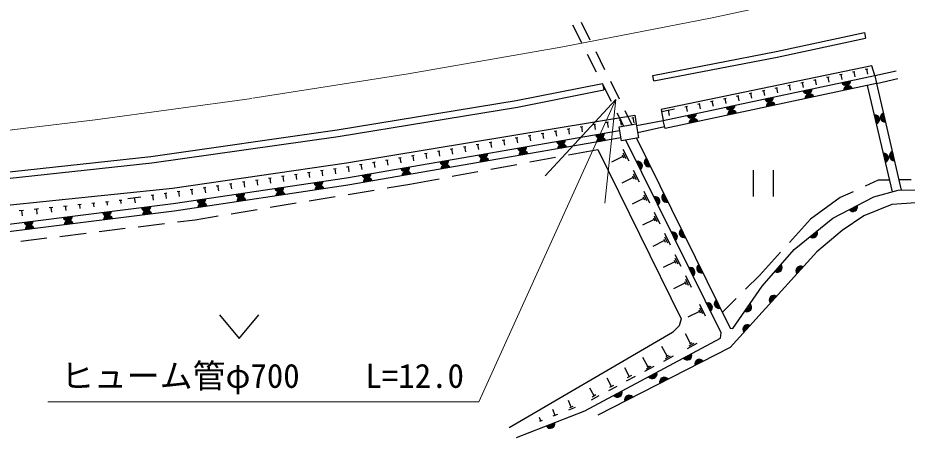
# Model space of a CAD drawing. Units: millimetres, scale not verified. Extents: x 40000 to 680000, y 20000 to 380000.
# Drawn here: x 404138 to 471710, y 237280 to 268712 of the extents above; entities that cross this region are included whole.
import ezdxf
from ezdxf.enums import TextEntityAlignment as Align

# ---------------------------------------------------------------- set-up
doc = ezdxf.new("R2010")
doc.units = ezdxf.units.MM
doc.header["$LTSCALE"] = 1000
doc.linetypes.add('CHAIN', pattern=[18.5, 12, -1.5, 3.5, -1.5])
for name, color, linetype, lineweight in [('M-BGD', 7, 'Continuous', 25), ('M-BMK', 2, 'CHAIN', 13), ('M-STR-HTXT', 7, 'Continuous', 13)]:
    doc.layers.add(name, color=color, linetype=linetype, lineweight=lineweight)
doc.styles.add('ＭＳ ゴシック', font='')
doc.styles.get('ＭＳ ゴシック').set_extended_font_data('MS Gothic')

msp = doc.modelspace()

# ---------------------------------------------------------------- linework, layer by layer
at = {"layer": 'M-BGD'}
for p, q in [((446940, 268377), (447605, 267032)), ((446978, 266815), (446301, 268154)), ((468460, 267582), (468550, 267166)), ((448105, 264583), (447429, 265922)), ((448049, 266136), (448714, 264792)), ((469026, 265068), (453021, 261748)), ((469241, 264328), (469026, 265068)), ((452463, 263909), (452382, 264327)), ((465588, 264184), (465784, 264224)), ((466567, 264387), (466763, 264428)), ((466665, 264407), (466746, 264016)), ((467546, 264590), (467742, 264631)), ((467644, 264610), (467725, 264219)), ((468525, 264793), (468721, 264834)), ((468623, 264814), (468705, 264422)), ((469241, 264328), (470865, 264668)), ((448553, 263712), (448650, 263221)), ((449232, 262352), (448556, 263691)), ((449157, 263895), (449822, 262551)), ((462651, 263575), (462846, 263615)), ((462748, 263595), (462830, 263203)), ((463630, 263778), (463826, 263818)), ((463728, 263798), (463809, 263406)), ((464609, 263981), (464805, 264021)), ((464707, 264001), (464788, 263609)), ((465686, 264204), (465767, 263813)), ((470587, 255486), (468700, 263569)), ((469373, 263712), (470987, 264102)), ((469373, 263712), (471261, 255612)), ((459713, 262965), (459909, 263006)), ((459811, 262985), (459892, 262594)), ((460692, 263168), (460888, 263209)), ((460790, 263189), (460871, 262797)), ((461671, 263371), (461867, 263412)), ((461769, 263392), (461851, 263000)), ((455796, 262153), (455992, 262193)), ((456776, 262356), (456971, 262396)), ((456874, 262376), (456955, 261984)), ((457755, 262559), (457951, 262600)), ((457853, 262579), (457934, 262188)), ((458734, 262762), (458930, 262803)), ((458832, 262782), (458913, 262391)), ((450266, 261654), (450796, 260583)), ((453021, 261748), (453180, 260905)), ((453055, 261584), (454034, 261787)), ((453544, 261685), (453626, 261294)), ((454817, 261950), (455013, 261990)), ((454915, 261970), (454997, 261578)), ((455894, 262173), (455976, 261781)), ((450178, 260479), (449683, 261459)), ((449814, 260929), (450012, 260963)), ((449913, 260946), (449981, 260552)), ((450800, 261098), (450946, 261123)), ((450873, 261111), (450941, 260716)), ((451006, 261299), (451129, 260639)), ((451150, 260513), (453180, 260905)), ((445872, 260252), (446069, 260286)), ((445971, 260269), (446038, 259875)), ((446858, 260421), (447055, 260455)), ((446956, 260438), (447024, 260044)), ((447843, 260590), (448040, 260624)), ((447942, 260607), (448010, 260213)), ((448829, 260760), (449026, 260793)), ((448927, 260777), (448995, 260382)), ((451238, 259993), (453280, 260435)), ((441930, 259575), (442127, 259609)), ((442028, 259592), (442096, 259198)), ((442915, 259744), (443113, 259778)), ((443014, 259761), (443082, 259367)), ((443901, 259914), (444098, 259947)), ((444000, 259931), (444067, 259536)), ((444887, 260083), (445084, 260117)), ((444985, 260100), (445053, 259706)), ((451132, 259549), (458264, 245110)), ((437988, 258898), (438185, 258932)), ((438086, 258915), (438154, 258521)), ((438973, 259068), (439170, 259101)), ((439072, 259084), (439139, 258690)), ((439959, 259237), (440156, 259271)), ((440057, 259254), (440125, 258859)), ((440944, 259406), (441141, 259440)), ((441043, 259423), (441110, 259029)), ((457565, 244766), (450330, 259414)), ((434045, 258222), (434242, 258255)), ((434144, 258238), (434211, 257844)), ((435031, 258391), (435228, 258425)), ((435129, 258408), (435197, 258013)), ((436016, 258560), (436213, 258594)), ((436115, 258577), (436183, 258183)), ((437002, 258729), (437199, 258763)), ((437100, 258746), (437168, 258352)), ((445983, 258295), (448204, 258706)), ((448204, 258706), (454525, 245832)), ((450112, 258175), (449234, 257742)), ((450058, 258285), (450166, 258065)), ((450113, 258449), (450330, 258010)), ((450114, 258722), (450548, 257845)), ((430103, 257545), (430300, 257579)), ((430201, 257562), (430269, 257167)), ((431088, 257714), (431286, 257748)), ((431187, 257731), (431255, 257337)), ((432074, 257883), (432271, 257917)), ((432173, 257900), (432240, 257506)), ((433060, 258052), (433257, 258086)), ((433158, 258069), (433226, 257675)), ((440083, 257205), (442050, 257569)), ((443033, 257750), (445000, 258114)), ((425159, 256801), (425357, 256830)), ((425258, 256816), (425315, 256420)), ((426148, 256945), (426346, 256974)), ((426247, 256960), (426305, 256564)), ((427138, 257089), (427336, 257118)), ((427237, 257103), (427294, 256707)), ((428128, 257233), (428325, 257261)), ((428227, 257247), (428284, 256851)), ((429117, 257376), (429148, 257381)), ((429148, 257381), (429314, 257409)), ((429231, 257395), (429299, 257001)), ((437133, 256660), (439100, 257024)), ((450900, 256854), (451118, 256414)), ((450901, 257129), (451336, 256248)), ((460019, 257128), (460019, 255128)), ((461519, 257128), (461519, 255128)), ((420211, 256083), (420409, 256112)), ((421200, 256227), (421398, 256255)), ((421299, 256241), (421357, 255845)), ((422190, 256370), (422388, 256399)), ((422289, 256385), (422346, 255989)), ((423179, 256514), (423377, 256543)), ((423278, 256528), (423336, 256133)), ((424169, 256658), (424367, 256686)), ((424268, 256672), (424326, 256276)), ((433930, 256068), (436150, 256478)), ((450899, 256580), (450018, 256145)), ((450844, 256690), (450953, 256470)), ((469495, 256367), (468515, 255912)), ((470379, 256375), (469495, 256367)), ((472004, 256389), (471082, 256381)), ((391843, 253269), (415893, 255758)), ((416252, 255508), (416450, 255537)), ((416351, 255522), (416409, 255127)), ((417242, 255652), (417440, 255680)), ((417341, 255666), (417398, 255270)), ((418231, 255795), (418429, 255824)), ((418330, 255810), (418388, 255414)), ((419221, 255939), (419419, 255968)), ((419320, 255954), (419377, 255558)), ((420310, 256097), (420367, 255701)), ((429231, 255288), (431204, 255616)), ((432190, 255780), (433930, 256068)), ((451690, 255532), (452126, 254649)), ((467608, 255491), (466628, 255036)), ((410800, 254728), (411022, 254751)), ((411827, 254834), (412031, 254855)), ((411929, 254845), (411955, 254590)), ((412492, 254962), (413481, 255106)), ((412986, 255034), (413044, 254638)), ((414273, 255221), (414471, 255249)), ((414372, 255235), (414429, 254839)), ((415262, 255364), (415460, 255393)), ((415361, 255379), (415419, 254983)), ((426271, 254797), (428244, 255125)), ((451687, 254981), (450804, 254545)), ((451633, 255092), (451742, 254871)), ((451689, 255257), (451907, 254815)), ((466628, 255036), (464356, 253392)), ((404250, 254050), (404584, 254085)), ((405390, 254168), (405705, 254201)), ((405547, 254184), (405588, 253791)), ((406510, 254284), (406806, 254315)), ((406658, 254299), (406696, 253930)), ((407611, 254398), (407888, 254427)), ((407749, 254412), (407785, 254066)), ((408693, 254510), (408951, 254537)), ((408822, 254523), (408855, 254201)), ((409756, 254620), (409996, 254645)), ((409876, 254632), (409907, 254333)), ((410911, 254740), (410940, 254462)), ((420352, 253815), (422325, 254142)), ((423312, 254306), (425285, 254633)), ((404417, 254067), (404460, 253649)), ((417626, 253362), (419366, 253651)), ((452423, 253491), (452532, 253269)), ((452479, 253656), (452698, 253213)), ((452480, 253933), (452918, 253046)), ((413290, 252827), (415275, 253072)), ((416268, 253195), (417626, 253362)), ((452477, 253380), (451591, 252942)), ((464356, 253392), (462761, 251627)), ((407335, 252093), (409320, 252338)), ((410313, 252460), (412298, 252705)), ((453270, 252053), (453490, 251608)), ((453271, 252330), (453711, 251441)), ((404358, 251726), (406343, 251971)), ((453269, 251776), (452379, 251336)), ((453214, 251887), (453324, 251665)), ((454064, 250725), (454505, 249832)), ((462090, 250885), (460495, 249119)), ((454062, 250168), (453169, 249728)), ((454007, 250280), (454117, 250057)), ((454063, 250447), (454283, 250000)), ((454801, 248670), (454911, 248446)), ((454857, 248837), (455079, 248390)), ((454859, 249117), (455301, 248221)), ((460495, 249119), (459436, 248072)), ((454856, 248558), (453960, 248116)), ((458725, 247368), (457666, 246321)), ((455929, 246669), (456150, 246221)), ((455930, 246948), (456372, 246052)), ((419457, 246130), (420957, 244330)), ((420957, 244330), (422457, 246130)), ((455927, 246389), (455032, 245947)), ((455872, 246501), (455983, 246278)), ((453876, 244779), (441457, 237549)), ((455253, 243938), (454853, 244686)), ((457537, 244353), (457565, 244766)), ((458264, 245110), (458458, 245080)), ((455727, 243951), (454980, 243551)), ((455490, 243945), (455117, 243745)), ((455347, 243988), (455160, 243888)), ((453462, 242979), (453061, 243727)), ((452014, 242191), (451636, 242897)), ((453936, 242992), (453188, 242592)), ((453699, 242985), (453325, 242785)), ((453555, 243029), (453368, 242929)), ((450608, 241425), (450251, 242091)), ((452462, 242203), (451755, 241825)), ((452238, 242197), (451885, 242008)), ((452102, 242238), (451926, 242143)), ((449242, 240681), (448906, 241308)), ((451030, 241437), (450364, 241080)), ((450774, 241514), (450441, 241336)), ((449639, 240692), (449012, 240356)), ((449399, 240765), (449085, 240597)), ((447915, 239958), (447600, 240547)), ((448288, 239969), (447699, 239653)), ((448062, 240037), (447768, 239879)), ((446169, 239100), (445971, 239605)), ((445143, 238552), (444793, 238415)), ((444968, 238483), (444796, 238921)), ((446471, 239072), (445966, 238874)), ((446295, 239149), (446042, 239050)), ((443980, 238096), (443765, 238012)), ((443873, 238054), (443768, 238322))]:
    msp.add_line(p, q, dxfattribs=at)
for points in [[(452382, 264327), (461751, 266137), (468460, 267582)], [(452463, 263909), (461836, 265720), (468550, 267166)], [(395304, 256118), (414255, 258171), (428401, 260182), (442010, 262412), (448553, 263712)], [(395358, 255620), (414318, 257674), (428477, 259687), (442099, 261919), (448650, 263221)], [(415893, 255758), (429100, 257685), (451006, 261299)], [(393986, 251831), (415932, 254585), (429122, 256553), (449864, 260135)], [(449961, 259573), (429212, 255990), (416010, 254020), (394057, 251266)], [(458458, 245080), (460689, 248297), (463112, 251088), (466055, 253490), (469170, 255091), (471031, 255610), (473627, 255631), (479544, 254431), (490794, 251813)], [(488458, 251429), (475238, 254304), (473117, 254693), (470550, 254511), (468420, 253660), (466757, 252535), (464847, 250929), (458247, 243641), (448216, 238513)], [(454525, 245832), (454381, 245284), (453876, 244779)], [(442019, 236791), (447211, 238825), (457537, 244353)]]:
    msp.add_lwpolyline(points, dxfattribs=at)
for points in [[(453180, 260905), (469241, 264328), (469373, 263712), (453311, 260290)], [(449816, 260418), (451129, 260639), (451307, 259579), (449995, 259358)]]:
    msp.add_lwpolyline(points, close=True, dxfattribs=at)
for centre, radius, start, end in [((467067, 263920), 354, 200.82574, 3.23092), ((467067, 263920), 283, 203.04978, 1.00688), ((467221, 263198), 354, 20.82574, 183.23092), ((467067, 263920), 212, 206.79611, 357.26056), ((467067, 263920), 142, 214.50784, 349.54883), ((467067, 263920), 100, 224.8255, 339.23116), ((464133, 263295), 354, 200.82574, 3.23092), ((464133, 263295), 283, 203.04978, 1.00688), ((464287, 262573), 354, 20.82574, 183.23092), ((464133, 263295), 212, 206.79611, 357.26056), ((464287, 262573), 283, 23.04978, 181.00688), ((464133, 263295), 142, 214.50784, 349.54883), ((464133, 263295), 100, 224.8255, 339.23116), ((467221, 263198), 283, 23.04978, 181.00688), ((467221, 263198), 212, 26.79611, 177.26056), ((467221, 263198), 142, 34.50784, 169.54883), ((467221, 263198), 100, 44.8255, 159.23116), ((461199, 262670), 354, 200.82574, 3.23092), ((461199, 262670), 283, 203.04978, 1.00688), ((461353, 261948), 354, 20.82574, 183.23092), ((461199, 262670), 212, 206.79611, 357.26056), ((461353, 261948), 283, 23.04978, 181.00688), ((461199, 262670), 142, 214.50784, 349.54883), ((461199, 262670), 100, 224.8255, 339.23116), ((464287, 262573), 212, 26.79611, 177.26056), ((464287, 262573), 142, 34.50784, 169.54883), ((464287, 262573), 100, 44.8255, 159.23116), ((458265, 262044), 354, 200.82574, 3.23092), ((458265, 262044), 283, 203.04978, 1.00688), ((458419, 261323), 354, 20.82574, 183.23092), ((458265, 262044), 212, 206.79611, 357.26056), ((458419, 261323), 283, 23.04978, 181.00688), ((458265, 262044), 142, 214.50784, 349.54883), ((458265, 262044), 100, 224.8255, 339.23116), ((458419, 261323), 212, 26.79611, 177.26056), ((461353, 261948), 212, 26.79611, 177.26056), ((461353, 261948), 142, 34.50784, 169.54883), ((461353, 261948), 100, 44.8255, 159.23116), ((455331, 261419), 354, 200.82574, 3.23092), ((455331, 261419), 283, 203.04978, 1.00688), ((455485, 260697), 354, 20.82574, 183.23092), ((455331, 261419), 212, 206.79611, 357.26056), ((455485, 260697), 283, 23.04978, 181.00688), ((455331, 261419), 142, 214.50784, 349.54883), ((455331, 261419), 100, 224.8255, 339.23116), ((455485, 260697), 212, 26.79611, 177.26056), ((455485, 260697), 142, 34.50784, 169.54883), ((458419, 261323), 142, 34.50784, 169.54883), ((458419, 261323), 100, 44.8255, 159.23116), ((469250, 260976), 354, 291.93574, 94.34092), ((469250, 260976), 283, 294.15978, 92.11688), ((469250, 260976), 212, 297.9061, 88.37055), ((469250, 260976), 142, 305.61783, 80.65882), ((469250, 260976), 100, 315.9355, 70.34116), ((470029, 261135), 354, 111.92204, 274.32721), ((470029, 261135), 283, 114.14607, 272.10318), ((470029, 261135), 212, 117.8924, 268.35685), ((470029, 261135), 142, 125.60413, 260.64512), ((470029, 261135), 100, 135.92179, 250.32746), ((455485, 260697), 100, 44.8255, 159.23116), ((448352, 259929), 354, 198.59558, 1.00076), ((448352, 259929), 283, 200.81962, 358.77672), ((448465, 259260), 354, 18.59558, 181.00076), ((448352, 259929), 212, 204.56595, 355.0304), ((448465, 259260), 283, 20.81962, 178.77672), ((448352, 259929), 142, 212.27768, 347.31867), ((448352, 259929), 100, 222.59534, 337.00101), ((442440, 258908), 354, 198.59558, 1.00076), ((442440, 258908), 283, 200.81962, 358.77672), ((442440, 258908), 212, 204.56595, 355.0304), ((442440, 258908), 142, 212.27768, 347.31867), ((442440, 258908), 100, 222.59534, 337.00101), ((445396, 259418), 354, 198.59558, 1.00076), ((445396, 259418), 283, 200.81962, 358.77672), ((445508, 258750), 354, 18.59558, 181.00076), ((445396, 259418), 212, 204.56595, 355.0304), ((445508, 258750), 283, 20.81962, 178.77672), ((445396, 259418), 142, 212.27768, 347.31867), ((445508, 258750), 212, 24.56595, 175.0304), ((445396, 259418), 100, 222.59534, 337.00101), ((445508, 258750), 142, 32.27768, 167.31867), ((445508, 258750), 100, 42.59534, 157.00101), ((448465, 259260), 212, 24.56595, 175.0304), ((448465, 259260), 142, 32.27768, 167.31867), ((448465, 259260), 100, 42.59534, 157.00101), ((439484, 258397), 354, 198.59558, 1.00076), ((439484, 258397), 283, 200.81962, 358.77672), ((439484, 258397), 212, 204.56595, 355.0304), ((439484, 258397), 142, 212.27768, 347.31867), ((439484, 258397), 100, 222.59534, 337.00101), ((442552, 258239), 354, 18.59558, 181.00076), ((442552, 258239), 283, 20.81962, 178.77672), ((442552, 258239), 212, 24.56595, 175.0304), ((442552, 258239), 142, 32.27768, 167.31867), ((442552, 258239), 100, 42.59534, 157.00101), ((469932, 258054), 354, 291.93574, 94.34092), ((469932, 258054), 283, 294.15978, 92.11688), ((469932, 258054), 212, 297.9061, 88.37055), ((469932, 258054), 142, 305.61783, 80.65882), ((469932, 258054), 100, 315.9355, 70.34116), ((470710, 258213), 354, 111.92204, 274.32721), ((470710, 258213), 283, 114.14607, 272.10318), ((470710, 258213), 212, 117.8924, 268.35685), ((470710, 258213), 142, 125.60413, 260.64512), ((470710, 258213), 100, 135.92179, 250.32746), ((436527, 257887), 354, 198.59558, 1.00076), ((436527, 257887), 283, 200.81962, 358.77672), ((436640, 257218), 354, 18.59558, 181.00076), ((436527, 257887), 212, 204.56595, 355.0304), ((436640, 257218), 283, 20.81962, 178.77672), ((436527, 257887), 142, 212.27768, 347.31867), ((436527, 257887), 100, 222.59534, 337.00101), ((439596, 257728), 354, 18.59558, 181.00076), ((439596, 257728), 283, 20.81962, 178.77672), ((439596, 257728), 212, 24.56595, 175.0304), ((439596, 257728), 142, 32.27768, 167.31867), ((439596, 257728), 100, 42.59534, 157.00101), ((451242, 257446), 354, 305.08251, 107.48769), ((451242, 257446), 283, 307.30655, 105.26365), ((451242, 257446), 212, 311.05288, 101.51732), ((451242, 257446), 142, 318.76461, 93.80559), ((451242, 257446), 100, 329.08227, 83.48793), ((452089, 257734), 354, 125.08251, 287.48769), ((452089, 257734), 283, 127.30655, 285.26365), ((452089, 257734), 212, 131.05288, 281.51732), ((452089, 257734), 142, 138.76461, 273.80559), ((452089, 257734), 100, 149.08227, 263.48793), ((430615, 256866), 354, 198.59558, 1.00076), ((430615, 256866), 283, 200.81962, 358.77672), ((430615, 256866), 212, 204.56595, 355.0304), ((430615, 256866), 142, 212.27768, 347.31867), ((430615, 256866), 100, 222.59534, 337.00101), ((433571, 257376), 354, 198.59558, 1.00076), ((433571, 257376), 283, 200.81962, 358.77672), ((433683, 256707), 354, 18.59558, 181.00076), ((433571, 257376), 212, 204.56595, 355.0304), ((433683, 256707), 283, 20.81962, 178.77672), ((433571, 257376), 142, 212.27768, 347.31867), ((433683, 256707), 212, 24.56595, 175.0304), ((433571, 257376), 100, 222.59534, 337.00101), ((433683, 256707), 142, 32.27768, 167.31867), ((433683, 256707), 100, 42.59534, 157.00101), ((436640, 257218), 212, 24.56595, 175.0304), ((436640, 257218), 142, 32.27768, 167.31867), ((436640, 257218), 100, 42.59534, 157.00101), ((426970, 256286), 354, 197.28317, 359.68835), ((426970, 256286), 283, 199.50721, 357.46431), ((426970, 256286), 212, 203.25354, 353.71799), ((426970, 256286), 142, 210.96527, 346.00626), ((426970, 256286), 100, 221.28293, 335.68859), ((430727, 256197), 354, 18.59558, 181.00076), ((430727, 256197), 283, 20.81962, 178.77672), ((430727, 256197), 212, 24.56595, 175.0304), ((430727, 256197), 142, 32.27768, 167.31867), ((430727, 256197), 100, 42.59534, 157.00101), ((424003, 255844), 354, 197.28317, 359.68835), ((424003, 255844), 283, 199.50721, 357.46431), ((424103, 255173), 354, 17.28317, 179.68835), ((424003, 255844), 212, 203.25354, 353.71799), ((424103, 255173), 283, 19.50721, 177.46431), ((424003, 255844), 142, 210.96527, 346.00626), ((424003, 255844), 100, 221.28293, 335.68859), ((427070, 255616), 354, 17.28317, 179.68835), ((427070, 255616), 283, 19.50721, 177.46431), ((427070, 255616), 212, 23.25354, 173.71799), ((427070, 255616), 142, 30.96527, 166.00626), ((427070, 255616), 100, 41.28293, 155.68859), ((418068, 254958), 354, 197.28317, 359.68835), ((418068, 254958), 283, 199.50721, 357.46431), ((418068, 254958), 212, 203.25354, 353.71799), ((418068, 254958), 142, 210.96527, 346.00626), ((418068, 254958), 100, 221.28293, 335.68859), ((421035, 255401), 354, 197.28317, 359.68835), ((421035, 255401), 283, 199.50721, 357.46431), ((421135, 254730), 354, 17.28317, 179.68835), ((421035, 255401), 212, 203.25354, 353.71799), ((421135, 254730), 283, 19.50721, 177.46431), ((421035, 255401), 142, 210.96527, 346.00626), ((421135, 254730), 212, 23.25354, 173.71799), ((421035, 255401), 100, 221.28293, 335.68859), ((421135, 254730), 142, 30.96527, 166.00626), ((421135, 254730), 100, 41.28293, 155.68859), ((424103, 255173), 212, 23.25354, 173.71799), ((424103, 255173), 142, 30.96527, 166.00626), ((424103, 255173), 100, 41.28293, 155.68859), ((452571, 254756), 354, 305.08251, 107.48769), ((452571, 254756), 283, 307.30655, 105.26365), ((452571, 254756), 212, 311.05288, 101.51732), ((452571, 254756), 142, 318.76461, 93.80559), ((452571, 254756), 100, 329.08227, 83.48793), ((453418, 255044), 354, 125.08251, 287.48769), ((453418, 255044), 283, 127.30655, 285.26365), ((453418, 255044), 212, 131.05288, 281.51732), ((453418, 255044), 142, 138.76461, 273.80559), ((453418, 255044), 100, 149.08227, 263.48793), ((413882, 254382), 354, 195.94907, 358.35425), ((413882, 254382), 283, 198.17311, 356.13021), ((413882, 254382), 212, 201.91944, 352.38389), ((413882, 254382), 142, 209.63117, 344.67216), ((413882, 254382), 100, 219.94883, 334.35449), ((418168, 254288), 354, 17.28317, 179.68835), ((418168, 254288), 283, 19.50721, 177.46431), ((418168, 254288), 212, 23.25354, 173.71799), ((418168, 254288), 142, 30.96527, 166.00626), ((418168, 254288), 100, 41.28293, 155.68859), ((467588, 254338), 354, 215.99554, 18.40072), ((467588, 254338), 283, 218.21958, 16.17668), ((467588, 254338), 212, 221.9659, 12.43035), ((467588, 254338), 142, 229.67763, 4.71862), ((467588, 254338), 100, 239.9953, 354.40096), ((407929, 253635), 354, 195.94907, 358.35425), ((407929, 253635), 283, 198.17311, 356.13021), ((407929, 253635), 212, 201.91944, 352.38389), ((407929, 253635), 142, 209.63117, 344.67216), ((407929, 253635), 100, 219.94883, 334.35449), ((410906, 254009), 354, 195.94907, 358.35425), ((410906, 254009), 283, 198.17311, 356.13021), ((410993, 253336), 354, 15.94907, 178.35425), ((410906, 254009), 212, 201.91944, 352.38389), ((410993, 253336), 283, 18.17311, 176.13021), ((410993, 253336), 212, 21.91944, 172.38389), ((410906, 254009), 142, 209.63117, 344.67216), ((410906, 254009), 100, 219.94883, 334.35449), ((410993, 253336), 142, 29.63117, 164.67216), ((410993, 253336), 100, 39.94883, 154.35449), ((413970, 253710), 354, 15.94907, 178.35425), ((413970, 253710), 283, 18.17311, 176.13021), ((413970, 253710), 212, 21.91944, 172.38389), ((413970, 253710), 142, 29.63117, 164.67216), ((413970, 253710), 100, 39.94883, 154.35449), ((404952, 253262), 354, 195.94907, 358.35425), ((404952, 253262), 283, 198.17311, 356.13021), ((405040, 252589), 354, 15.94907, 178.35425), ((404952, 253262), 212, 201.91944, 352.38389), ((405040, 252589), 283, 18.17311, 176.13021), ((404952, 253262), 142, 209.63117, 344.67216), ((405040, 252589), 212, 21.91944, 172.38389), ((404952, 253262), 100, 219.94883, 334.35449), ((405040, 252589), 142, 29.63117, 164.67216), ((408017, 252963), 354, 15.94907, 178.35425), ((408017, 252963), 283, 18.17311, 176.13021), ((408017, 252963), 212, 21.91944, 172.38389), ((408017, 252963), 142, 29.63117, 164.67216), ((408017, 252963), 100, 39.94883, 154.35449), ((405040, 252589), 100, 39.94883, 154.35449), ((453899, 252066), 354, 305.08251, 107.48769), ((453899, 252066), 283, 307.30655, 105.26365), ((453899, 252066), 212, 311.05288, 101.51732), ((453899, 252066), 142, 318.76461, 93.80559), ((453899, 252066), 100, 329.08227, 83.48793), ((454746, 252354), 354, 125.08251, 287.48769), ((454746, 252354), 283, 127.30655, 285.26365), ((454746, 252354), 212, 131.05288, 281.51732), ((454746, 252354), 142, 138.76461, 273.80559), ((454746, 252354), 100, 149.08227, 263.48793), ((464549, 252331), 354, 228.01792, 30.4231), ((464549, 252331), 283, 230.24196, 28.19906), ((464549, 252331), 212, 233.98829, 24.45274), ((464549, 252331), 142, 241.70002, 16.74101), ((464549, 252331), 100, 252.01768, 6.42335), ((455228, 249376), 354, 305.08251, 107.48769), ((455228, 249376), 283, 307.30655, 105.26365), ((455228, 249376), 212, 311.05288, 101.51732), ((455228, 249376), 142, 318.76461, 93.80559), ((455228, 249376), 100, 329.08227, 83.48793), ((456075, 249664), 354, 125.08251, 287.48769), ((456075, 249664), 283, 127.30655, 285.26365), ((456075, 249664), 212, 131.05288, 281.51732), ((456075, 249664), 142, 138.76461, 273.80559), ((456075, 249664), 100, 149.08227, 263.48793), ((461860, 249728), 354, 237.83234, 40.23752), ((461860, 249728), 283, 240.05638, 38.01348), ((461860, 249728), 212, 243.8027, 34.26715), ((461860, 249728), 142, 251.51443, 26.55542), ((461860, 249728), 100, 261.8321, 16.23776), ((463601, 249472), 354, 56.63644, 219.04162), ((463601, 249472), 283, 58.86048, 216.81758), ((463601, 249472), 212, 62.60681, 213.07126), ((463601, 249472), 142, 70.31854, 205.35953), ((463601, 249472), 100, 80.6362, 195.04186), ((461587, 247248), 354, 56.63644, 219.04162), ((461587, 247248), 283, 58.86048, 216.81758), ((461587, 247248), 212, 62.60681, 213.07126), ((461587, 247248), 142, 70.31854, 205.35953), ((461587, 247248), 100, 80.6362, 195.04186), ((456556, 246686), 354, 305.08251, 107.48769), ((456556, 246686), 283, 307.30655, 105.26365), ((456556, 246686), 212, 311.05288, 101.51732), ((456556, 246686), 142, 318.76461, 93.80559), ((456556, 246686), 100, 329.08227, 83.48793), ((457403, 246974), 354, 125.08251, 287.48769), ((457403, 246974), 283, 127.30655, 285.26365), ((457403, 246974), 212, 131.05288, 281.51732), ((457403, 246974), 142, 138.76461, 273.80559), ((457403, 246974), 100, 149.08227, 263.48793), ((459529, 246719), 354, 244.05807, 46.46325), ((459529, 246719), 283, 246.28211, 44.23921), ((459529, 246719), 212, 250.02843, 40.49288), ((459529, 246719), 142, 257.74016, 32.78115), ((459529, 246719), 100, 268.05782, 22.46349), ((459574, 245025), 354, 56.63644, 219.04162), ((459574, 245025), 283, 58.86048, 216.81758), ((459574, 245025), 212, 62.60681, 213.07126), ((459574, 245025), 142, 70.31854, 205.35953), ((459574, 245025), 100, 80.6362, 195.04186), ((454993, 243053), 354, 216.96017, 19.36535), ((454993, 243053), 283, 219.18421, 17.14131), ((454993, 243053), 212, 222.93054, 13.39499), ((454993, 243053), 142, 230.64227, 5.68326), ((454993, 243053), 100, 240.95993, 355.36559), ((455928, 242394), 354, 35.87094, 198.27612), ((455928, 242394), 283, 38.09498, 196.05208), ((455928, 242394), 212, 41.84131, 192.30576), ((455928, 242394), 142, 49.55304, 184.59403), ((455928, 242394), 100, 59.8707, 174.27636), ((452348, 241637), 354, 216.96017, 19.36535), ((452348, 241637), 283, 219.18421, 17.14131), ((452348, 241637), 212, 222.93054, 13.39499), ((452348, 241637), 142, 230.64227, 5.68326), ((452348, 241637), 100, 240.95993, 355.36559), ((453256, 241029), 354, 35.87094, 198.27612), ((453256, 241029), 283, 38.09498, 196.05208), ((453256, 241029), 212, 41.84131, 192.30576), ((453256, 241029), 142, 49.55304, 184.59403), ((453256, 241029), 100, 59.8707, 174.27636), ((449704, 240221), 354, 216.96017, 19.36535), ((449704, 240221), 283, 219.18421, 17.14131), ((449704, 240221), 212, 222.93054, 13.39499), ((449704, 240221), 142, 230.64227, 5.68326), ((449704, 240221), 100, 240.95993, 355.36559), ((450585, 239663), 354, 35.87094, 198.27612), ((450585, 239663), 283, 38.09498, 196.05208), ((450585, 239663), 212, 41.84131, 192.30576), ((450585, 239663), 142, 49.55304, 184.59403), ((450585, 239663), 100, 59.8707, 174.27636), ((444595, 237859), 354, 210.18603, 12.59121), ((444595, 237859), 283, 212.41007, 10.36717), ((444595, 237859), 212, 216.1564, 6.62085), ((444595, 237859), 142, 223.86813, 358.90912), ((444595, 237859), 100, 234.18579, 348.59145)]:
    msp.add_arc(centre, radius, start, end, dxfattribs=at)
at = {"layer": 'M-BMK'}
msp.add_lwpolyline([(373944, 257740), (387693, 258582), (399866, 259724), (410022, 260949), (421995, 262590), (433801, 264448), (445557, 266506), (456880, 268697), (467353, 270988), (471128, 271833)], dxfattribs=at)
at = {"layer": 'M-STR-HTXT'}
for p, q in [((449564, 262492), (439166, 239526)), ((449564, 262492), (444193, 256691)), ((449564, 262492), (448748, 254628)), ((439166, 239526), (406416, 239526))]:
    msp.add_line(p, q, dxfattribs=at)

# ---------------------------------------------------------------- texts
at = {"layer": 'M-STR-HTXT', "style": 'ＭＳ ゴシック'}
msp.add_text('ヒューム管φ700\u3000\u3000L=12.0', height=1833, dxfattribs=at).set_placement((407416, 240026), align=Align.BOTTOM_LEFT)

doc.saveas('drawing.dxf')
